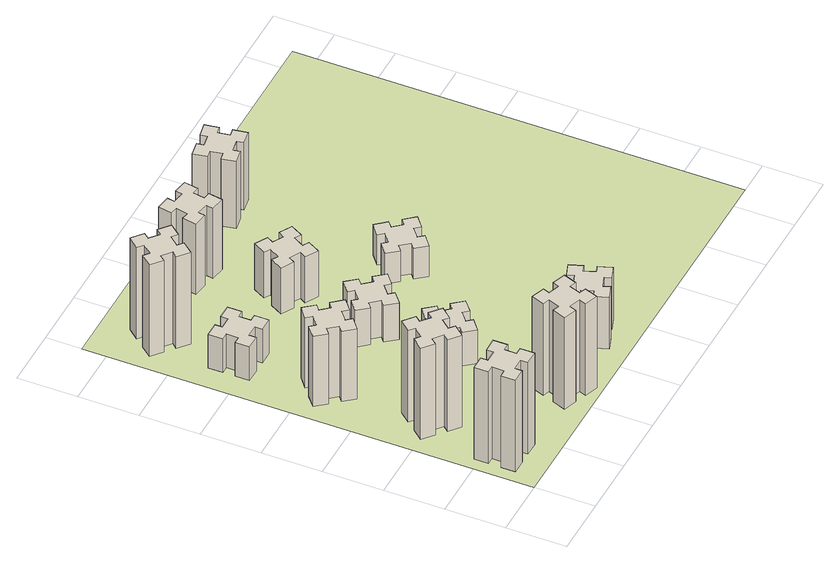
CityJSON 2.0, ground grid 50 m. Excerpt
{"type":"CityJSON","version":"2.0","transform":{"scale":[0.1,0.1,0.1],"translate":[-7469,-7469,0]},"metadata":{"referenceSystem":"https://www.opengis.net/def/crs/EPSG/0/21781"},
"CityObjects":{
"building1":{"type":"Building","attributes":{"class":"1000","function":"1000","usage":"1000","yearOfConstruction":2016,"roofType":"1000","measuredHeight":90,"storeysAboveGround":30,"storeysBelowGround":0},"geometry":[{"type":"Solid","lod":"1","boundaries":[[[[0,1,2,3,4,5,6,7,8,9,10,11,12,13,14,15,16,17,18,19]],[[17,16,20,21]],[[16,15,22,20]],[[15,14,23,22]],[[14,13,24,23]],[[13,12,25,24]],[[12,11,26,25]],[[11,10,27,26]],[[10,9,28,27]],[[9,8,29,28]],[[8,7,30,29]],[[7,6,31,30]],[[6,5,32,31]],[[5,4,33,32]],[[4,3,34,33]],[[3,2,35,34]],[[2,1,36,35]],[[1,0,37,36]],[[0,19,38,37]],[[19,18,39,38]],[[18,17,21,39]],[[24,25,26,27,28,29,30,31,32,33,34,35,36,37,38,39,21,20,22,23]]]]}]},
"building2":{"type":"Building","attributes":{"class":"1000","function":"1000","usage":"1000","yearOfConstruction":2016,"roofType":"1000","measuredHeight":90,"storeysAboveGround":30,"storeysBelowGround":0},"geometry":[{"type":"Solid","lod":"1","boundaries":[[[[40,41,42,43,44,45,46,47,48,49,50,51,52,53,54,55,56,57,58,59]],[[57,56,60,61]],[[56,55,62,60]],[[55,54,63,62]],[[54,53,64,63]],[[53,52,65,64]],[[52,51,66,65]],[[51,50,67,66]],[[50,49,68,67]],[[49,48,69,68]],[[48,47,70,69]],[[47,46,71,70]],[[46,45,72,71]],[[45,44,73,72]],[[44,43,74,73]],[[43,42,75,74]],[[42,41,76,75]],[[41,40,77,76]],[[40,59,78,77]],[[59,58,79,78]],[[58,57,61,79]],[[64,65,66,67,68,69,70,71,72,73,74,75,76,77,78,79,61,60,62,63]]]]}]},
"building3":{"type":"Building","attributes":{"class":"1000","function":"1000","usage":"1000","yearOfConstruction":2016,"roofType":"1000","measuredHeight":69,"storeysAboveGround":30,"storeysBelowGround":0},"geometry":[{"type":"Solid","lod":"1","boundaries":[[[[80,81,82,83,84,85,86,87,88,89,90,91,92,93,94,95,96,97,98,99]],[[97,96,100,101]],[[96,95,102,100]],[[95,94,103,102]],[[94,93,104,103]],[[93,92,105,104]],[[92,91,106,105]],[[91,90,107,106]],[[90,89,108,107]],[[89,88,109,108]],[[88,87,110,109]],[[87,86,111,110]],[[86,85,112,111]],[[85,84,113,112]],[[84,83,114,113]],[[83,82,115,114]],[[82,81,116,115]],[[81,80,117,116]],[[80,99,118,117]],[[99,98,119,118]],[[98,97,101,119]],[[104,105,106,107,108,109,110,111,112,113,114,115,116,117,118,119,101,100,102,103]]]]}]},
"building4":{"type":"Building","attributes":{"class":"1000","function":"1000","usage":"1000","yearOfConstruction":2016,"roofType":"1000","measuredHeight":33,"storeysAboveGround":30,"storeysBelowGround":0},"geometry":[{"type":"Solid","lod":"1","boundaries":[[[[120,121,122,123,124,125,126,127,128,129,130,131,132,133,134,135,136,137,138,139]],[[137,136,140,141]],[[136,135,142,140]],[[135,134,143,142]],[[134,133,144,143]],[[133,132,145,144]],[[132,131,146,145]],[[131,130,147,146]],[[130,129,148,147]],[[129,128,149,148]],[[128,127,150,149]],[[127,126,151,150]],[[126,125,152,151]],[[125,124,153,152]],[[124,123,154,153]],[[123,122,155,154]],[[122,121,156,155]],[[121,120,157,156]],[[120,139,158,157]],[[139,138,159,158]],[[138,137,141,159]],[[144,145,146,147,148,149,150,151,152,153,154,155,156,157,158,159,141,140,142,143]]]]}]},
"building5":{"type":"Building","attributes":{"class":"1000","function":"1000","usage":"1000","yearOfConstruction":2016,"roofType":"1000","measuredHeight":90,"storeysAboveGround":30,"storeysBelowGround":0},"geometry":[{"type":"Solid","lod":"1","boundaries":[[[[160,161,162,163,164,165,166,167,168,169,170,171,172,173,174,175,176,177,178,179]],[[177,176,180,181]],[[176,175,182,180]],[[175,174,183,182]],[[174,173,184,183]],[[173,172,185,184]],[[172,171,186,185]],[[171,170,187,186]],[[170,169,188,187]],[[169,168,189,188]],[[168,167,190,189]],[[167,166,191,190]],[[166,165,192,191]],[[165,164,193,192]],[[164,163,194,193]],[[163,162,195,194]],[[162,161,196,195]],[[161,160,197,196]],[[160,179,198,197]],[[179,178,199,198]],[[178,177,181,199]],[[184,185,186,187,188,189,190,191,192,193,194,195,196,197,198,199,181,180,182,183]]]]}]},
"building6":{"type":"Building","attributes":{"class":"1000","function":"1000","usage":"1000","yearOfConstruction":2016,"roofType":"1000","measuredHeight":90,"storeysAboveGround":30,"storeysBelowGround":0},"geometry":[{"type":"Solid","lod":"1","boundaries":[[[[200,201,202,203,204,205,206,207,208,209,210,211,212,213,214,215,216,217,218,219]],[[217,216,220,221]],[[216,215,222,220]],[[215,214,223,222]],[[214,213,224,223]],[[213,212,225,224]],[[212,211,226,225]],[[211,210,227,226]],[[210,209,228,227]],[[209,208,229,228]],[[208,207,230,229]],[[207,206,231,230]],[[206,205,232,231]],[[205,204,233,232]],[[204,203,234,233]],[[203,202,235,234]],[[202,201,236,235]],[[201,200,237,236]],[[200,219,238,237]],[[219,218,239,238]],[[218,217,221,239]],[[224,225,226,227,228,229,230,231,232,233,234,235,236,237,238,239,221,220,222,223]]]]}]},
"building7":{"type":"Building","attributes":{"class":"1000","function":"1000","usage":"1000","yearOfConstruction":2016,"roofType":"1000","measuredHeight":33,"storeysAboveGround":30,"storeysBelowGround":0},"geometry":[{"type":"Solid","lod":"1","boundaries":[[[[240,241,242,243,244,245,246,247,248,249,250,251,252,253,254,255,256,257,258,259]],[[257,256,260,261]],[[256,255,262,260]],[[255,254,263,262]],[[254,253,264,263]],[[253,252,265,264]],[[252,251,266,265]],[[251,250,267,266]],[[250,249,268,267]],[[249,248,269,268]],[[248,247,270,269]],[[247,246,271,270]],[[246,245,272,271]],[[245,244,273,272]],[[244,243,274,273]],[[243,242,275,274]],[[242,241,276,275]],[[241,240,277,276]],[[240,259,278,277]],[[259,258,279,278]],[[258,257,261,279]],[[264,265,266,267,268,269,270,271,272,273,274,275,276,277,278,279,261,260,262,263]]]]}]},
"building8":{"type":"Building","attributes":{"class":"1000","function":"1000","usage":"1000","yearOfConstruction":2016,"roofType":"1000","measuredHeight":36,"storeysAboveGround":30,"storeysBelowGround":0},"geometry":[{"type":"Solid","lod":"1","boundaries":[[[[280,281,282,283,284,285,286,287,288,289,290,291,292,293,294,295,296,297,298,299]],[[297,296,300,301]],[[296,295,302,300]],[[295,294,303,302]],[[294,293,304,303]],[[293,292,305,304]],[[292,291,306,305]],[[291,290,307,306]],[[290,289,308,307]],[[289,288,309,308]],[[288,287,310,309]],[[287,286,311,310]],[[286,285,312,311]],[[285,284,313,312]],[[284,283,314,313]],[[283,282,315,314]],[[282,281,316,315]],[[281,280,317,316]],[[280,299,318,317]],[[299,298,319,318]],[[298,297,301,319]],[[304,305,306,307,308,309,310,311,312,313,314,315,316,317,318,319,301,300,302,303]]]]}]},
"building9":{"type":"Building","attributes":{"class":"1000","function":"1000","usage":"1000","yearOfConstruction":2016,"roofType":"1000","measuredHeight":51,"storeysAboveGround":30,"storeysBelowGround":0},"geometry":[{"type":"Solid","lod":"1","boundaries":[[[[320,321,322,323,324,325,326,327,328,329,330,331,332,333,334,335,336,337,338,339]],[[337,336,340,341]],[[336,335,342,340]],[[335,334,343,342]],[[334,333,344,343]],[[333,332,345,344]],[[332,331,346,345]],[[331,330,347,346]],[[330,329,348,347]],[[329,328,349,348]],[[328,327,350,349]],[[327,326,351,350]],[[326,325,352,351]],[[325,324,353,352]],[[324,323,354,353]],[[323,322,355,354]],[[322,321,356,355]],[[321,320,357,356]],[[320,339,358,357]],[[339,338,359,358]],[[338,337,341,359]],[[344,345,346,347,348,349,350,351,352,353,354,355,356,357,358,359,341,340,342,343]]]]}]},
"building10":{"type":"Building","attributes":{"class":"1000","function":"1000","usage":"1000","yearOfConstruction":2016,"roofType":"1000","measuredHeight":45,"storeysAboveGround":30,"storeysBelowGround":0},"geometry":[{"type":"Solid","lod":"1","boundaries":[[[[360,361,362,363,364,365,366,367,368,369,370,371,372,373,374,375,376,377,378,379]],[[377,376,380,381]],[[376,375,382,380]],[[375,374,383,382]],[[374,373,384,383]],[[373,372,385,384]],[[372,371,386,385]],[[371,370,387,386]],[[370,369,388,387]],[[369,368,389,388]],[[368,367,390,389]],[[367,366,391,390]],[[366,365,392,391]],[[365,364,393,392]],[[364,363,394,393]],[[363,362,395,394]],[[362,361,396,395]],[[361,360,397,396]],[[360,379,398,397]],[[379,378,399,398]],[[378,377,381,399]],[[384,385,386,387,388,389,390,391,392,393,394,395,396,397,398,399,381,380,382,383]]]]}]},
"building11":{"type":"Building","attributes":{"class":"1000","function":"1000","usage":"1000","yearOfConstruction":2016,"roofType":"1000","measuredHeight":69,"storeysAboveGround":30,"storeysBelowGround":0},"geometry":[{"type":"Solid","lod":"1","boundaries":[[[[400,401,402,403,404,405,406,407,408,409,410,411,412,413,414,415,416,417,418,419]],[[417,416,420,421]],[[416,415,422,420]],[[415,414,423,422]],[[414,413,424,423]],[[413,412,425,424]],[[412,411,426,425]],[[411,410,427,426]],[[410,409,428,427]],[[409,408,429,428]],[[408,407,430,429]],[[407,406,431,430]],[[406,405,432,431]],[[405,404,433,432]],[[404,403,434,433]],[[403,402,435,434]],[[402,401,436,435]],[[401,400,437,436]],[[400,419,438,437]],[[419,418,439,438]],[[418,417,421,439]],[[424,425,426,427,428,429,430,431,432,433,434,435,436,437,438,439,421,420,422,423]]]]}]},
"building12":{"type":"Building","attributes":{"class":"1000","function":"1000","usage":"1000","yearOfConstruction":2016,"roofType":"1000","measuredHeight":30,"storeysAboveGround":30,"storeysBelowGround":0},"geometry":[{"type":"Solid","lod":"1","boundaries":[[[[440,441,442,443,444,445,446,447,448,449,450,451,452,453,454,455,456,457,458,459]],[[457,456,460,461]],[[456,455,462,460]],[[455,454,463,462]],[[454,453,464,463]],[[453,452,465,464]],[[452,451,466,465]],[[451,450,467,466]],[[450,449,468,467]],[[449,448,469,468]],[[448,447,470,469]],[[447,446,471,470]],[[446,445,472,471]],[[445,444,473,472]],[[444,443,474,473]],[[443,442,475,474]],[[442,441,476,475]],[[441,440,477,476]],[[440,459,478,477]],[[459,458,479,478]],[[458,457,461,479]],[[464,465,466,467,468,469,470,471,472,473,474,475,476,477,478,479,461,460,462,463]]]]}]},
"building13":{"type":"Building","attributes":{"class":"1000","function":"1000","usage":"1000","yearOfConstruction":2016,"roofType":"1000","measuredHeight":66,"storeysAboveGround":30,"storeysBelowGround":0},"geometry":[{"type":"Solid","lod":"1","boundaries":[[[[480,481,482,483,484,485,486,487,488,489,490,491,492,493,494,495,496,497,498,499]],[[497,496,500,501]],[[496,495,502,500]],[[495,494,503,502]],[[494,493,504,503]],[[493,492,505,504]],[[492,491,506,505]],[[491,490,507,506]],[[490,489,508,507]],[[489,488,509,508]],[[488,487,510,509]],[[487,486,511,510]],[[486,485,512,511]],[[485,484,513,512]],[[484,483,514,513]],[[483,482,515,514]],[[482,481,516,515]],[[481,480,517,516]],[[480,499,518,517]],[[499,498,519,518]],[[498,497,501,519]],[[504,505,506,507,508,509,510,511,512,513,514,515,516,517,518,519,501,500,502,503]]]]}]},
"landuse1":{"type":"LandUse","attributes":{"name":"plot1","function":"1010"},"geometry":[{"type":"MultiSurface","lod":"1","boundaries":[[[520,521,522,523]]]}]}
},
"vertices":[
[165,425,0],[165,325,0],[105,325,0],[105,205,0],[225,205,0],[225,265,0],[325,265,0],[325,205,0],[445,205,0],[445,325,0],[385,325,0],[385,425,0],[445,425,0],[445,545,0],[325,545,0],[325,485,0],[225,485,0],[225,545,0],[105,545,0],[105,425,0],[225,485,900],[225,545,900],[325,485,900],[325,545,900],[445,545,900],[445,425,900],[385,425,900],[385,325,900],[445,325,900],[445,205,900],[325,205,900],[325,265,900],[225,265,900],[225,205,900],[105,205,900],[105,325,900],[165,325,900],[165,425,900],[105,425,900],[105,545,900],
[484,1067,0],[408,1132,0],[446,1178,0],[354,1255,0],[277,1163,0],[323,1124,0],[259,1048,0],[213,1086,0],[136,994,0],[228,917,0],[266,963,0],[343,899,0],[304,853,0],[396,776,0],[473,868,0],[427,906,0],[492,983,0],[538,944,0],[615,1036,0],[523,1113,0],[492,983,900],[538,944,900],[427,906,900],[473,868,900],[396,776,900],[304,853,900],[343,899,900],[266,963,900],[228,917,900],[136,994,900],[213,1086,900],[259,1048,900],[323,1124,900],[277,1163,900],[354,1255,900],[446,1178,900],[408,1132,900],[484,1067,900],[523,1113,900],[615,1036,900],
[492,1888,0],[427,1964,0],[473,2003,0],[396,2095,0],[304,2018,0],[343,1972,0],[266,1907,0],[228,1953,0],[136,1876,0],[213,1784,0],[259,1823,0],[323,1746,0],[277,1708,0],[354,1616,0],[446,1693,0],[408,1739,0],[484,1803,0],[523,1757,0],[615,1834,0],[538,1926,0],[484,1803,690],[523,1757,690],[408,1739,690],[446,1693,690],[354,1616,690],[277,1708,690],[323,1746,690],[259,1823,690],[213,1784,690],[136,1876,690],[228,1953,690],[266,1907,690],[343,1972,690],[304,2018,690],[396,2095,690],[473,2003,690],[427,1964,690],[492,1888,690],[538,1926,690],[615,1834,690],
[485,2545,0],[485,2645,0],[545,2645,0],[545,2765,0],[425,2765,0],[425,2705,0],[325,2705,0],[325,2765,0],[205,2765,0],[205,2645,0],[265,2645,0],[265,2545,0],[205,2545,0],[205,2425,0],[325,2425,0],[325,2485,0],[425,2485,0],[425,2425,0],[545,2425,0],[545,2545,0],[425,2485,330],[425,2425,330],[325,2485,330],[325,2425,330],[205,2425,330],[205,2545,330],[265,2545,330],[265,2645,330],[205,2645,330],[205,2765,330],[325,2765,330],[325,2705,330],[425,2705,330],[425,2765,330],[545,2765,330],[545,2645,330],[485,2645,330],[485,2545,330],[545,2545,330],[545,2425,330],
[1029,360,0],[995,266,0],[939,287,0],[897,174,0],[1010,133,0],[1031,189,0],[1125,155,0],[1104,99,0],[1217,57,0],[1258,170,0],[1202,191,0],[1236,285,0],[1292,264,0],[1333,377,0],[1220,418,0],[1200,362,0],[1106,396,0],[1127,452,0],[1014,493,0],[973,380,0],[1106,396,900],[1127,452,900],[1200,362,900],[1220,418,900],[1333,377,900],[1292,264,900],[1236,285,900],[1202,191,900],[1258,170,900],[1217,57,900],[1104,99,900],[1125,155,900],[1031,189,900],[1010,133,900],[897,174,900],[939,287,900],[995,266,900],[1029,360,900],[973,380,900],[1014,493,900],
[484,3287,0],[408,3352,0],[446,3398,0],[354,3475,0],[277,3383,0],[323,3344,0],[259,3268,0],[213,3306,0],[136,3214,0],[228,3137,0],[266,3183,0],[343,3119,0],[304,3073,0],[396,2996,0],[473,3088,0],[427,3126,0],[492,3203,0],[538,3164,0],[615,3256,0],[523,3333,0],[492,3203,900],[538,3164,900],[427,3126,900],[473,3088,900],[396,2996,900],[304,3073,900],[343,3119,900],[266,3183,900],[228,3137,900],[136,3214,900],[213,3306,900],[259,3268,900],[323,3344,900],[277,3383,900],[354,3475,900],[446,3398,900],[408,3352,900],[484,3287,900],[523,3333,900],[615,3256,900],
[1083,1332,0],[1006,1267,0],[968,1313,0],[876,1236,0],[953,1144,0],[999,1183,0],[1063,1106,0],[1017,1068,0],[1094,976,0],[1186,1053,0],[1148,1099,0],[1224,1163,0],[1263,1117,0],[1355,1194,0],[1278,1286,0],[1232,1248,0],[1167,1324,0],[1213,1363,0],[1136,1455,0],[1044,1378,0],[1167,1324,330],[1213,1363,330],[1232,1248,330],[1278,1286,330],[1355,1194,330],[1263,1117,330],[1224,1163,330],[1148,1099,330],[1186,1053,330],[1094,976,330],[1017,1068,330],[1063,1106,330],[999,1183,330],[953,1144,330],[876,1236,330],[968,1313,330],[1006,1267,330],[1083,1332,330],[1044,1378,330],[1136,1455,330],
[1083,1972,0],[1006,1907,0],[968,1953,0],[876,1876,0],[953,1784,0],[999,1823,0],[1063,1746,0],[1017,1708,0],[1094,1616,0],[1186,1693,0],[1148,1739,0],[1224,1803,0],[1263,1757,0],[1355,1834,0],[1278,1926,0],[1232,1888,0],[1167,1964,0],[1213,2003,0],[1136,2095,0],[1044,2018,0],[1167,1964,360],[1213,2003,360],[1232,1888,360],[1278,1926,360],[1355,1834,360],[1263,1757,360],[1224,1803,360],[1148,1739,360],[1186,1693,360],[1094,1616,360],[1017,1708,360],[1063,1746,360],[999,1823,360],[953,1784,360],[876,1876,360],[968,1953,360],[1006,1907,360],[1083,1972,360],[1044,2018,360],[1136,2095,360],
[1765,496,0],[1671,462,0],[1650,518,0],[1537,477,0],[1579,364,0],[1635,385,0],[1669,291,0],[1613,270,0],[1654,157,0],[1767,199,0],[1746,255,0],[1840,289,0],[1860,233,0],[1973,274,0],[1932,387,0],[1876,366,0],[1842,460,0],[1898,480,0],[1857,593,0],[1744,552,0],[1842,460,510],[1898,480,510],[1876,366,510],[1932,387,510],[1973,274,510],[1860,233,510],[1840,289,510],[1746,255,510],[1767,199,510],[1654,157,510],[1613,270,510],[1669,291,510],[1635,385,510],[1579,364,510],[1537,477,510],[1650,518,510],[1671,462,510],[1765,496,510],[1744,552,510],[1857,593,510],
[1117,2525,0],[1204,2475,0],[1174,2423,0],[1278,2363,0],[1338,2467,0],[1286,2497,0],[1336,2584,0],[1388,2554,0],[1448,2658,0],[1344,2718,0],[1314,2666,0],[1227,2716,0],[1257,2768,0],[1153,2828,0],[1093,2724,0],[1145,2694,0],[1095,2607,0],[1043,2637,0],[983,2533,0],[1087,2473,0],[1095,2607,450],[1043,2637,450],[1145,2694,450],[1093,2724,450],[1153,2828,450],[1257,2768,450],[1227,2716,450],[1314,2666,450],[1344,2718,450],[1448,2658,450],[1388,2554,450],[1336,2584,450],[1286,2497,450],[1338,2467,450],[1278,2363,450],[1174,2423,450],[1204,2475,450],[1117,2525,450],[1087,2473,450],[983,2533,450],
[1016,3404,0],[998,3305,0],[939,3316,0],[918,3197,0],[1037,3177,0],[1047,3236,0],[1145,3218,0],[1135,3159,0],[1253,3138,0],[1274,3257,0],[1215,3267,0],[1232,3365,0],[1291,3355,0],[1312,3473,0],[1194,3494,0],[1184,3435,0],[1085,3452,0],[1096,3511,0],[977,3532,0],[957,3414,0],[1085,3452,690],[1096,3511,690],[1184,3435,690],[1194,3494,690],[1312,3473,690],[1291,3355,690],[1232,3365,690],[1215,3267,690],[1274,3257,690],[1253,3138,690],[1135,3159,690],[1145,3218,690],[1047,3236,690],[1037,3177,690],[918,3197,690],[939,3316,690],[998,3305,690],[1016,3404,690],[957,3414,690],[977,3532,690],
[1972,1988,0],[1907,2064,0],[1953,2103,0],[1876,2195,0],[1784,2118,0],[1823,2072,0],[1746,2007,0],[1708,2053,0],[1616,1976,0],[1693,1884,0],[1739,1923,0],[1803,1846,0],[1757,1808,0],[1834,1716,0],[1926,1793,0],[1888,1839,0],[1964,1903,0],[2003,1857,0],[2095,1934,0],[2018,2026,0],[1964,1903,300],[2003,1857,300],[1888,1839,300],[1926,1793,300],[1834,1716,300],[1757,1808,300],[1803,1846,300],[1739,1923,300],[1693,1884,300],[1616,1976,300],[1708,2053,300],[1746,2007,300],[1823,2072,300],[1784,2118,300],[1876,2195,300],[1953,2103,300],[1907,2064,300],[1972,1988,300],[2018,2026,300],[2095,1934,300],
[1738,3465,0],[1756,3367,0],[1697,3357,0],[1717,3238,0],[1836,3259,0],[1825,3318,0],[1924,3336,0],[1934,3277,0],[2052,3297,0],[2031,3416,0],[1972,3405,0],[1955,3504,0],[2014,3514,0],[1993,3632,0],[1875,3611,0],[1885,3552,0],[1787,3535,0],[1777,3594,0],[1658,3573,0],[1679,3455,0],[1787,3535,660],[1777,3594,660],[1885,3552,660],[1875,3611,660],[1993,3632,660],[2014,3514,660],[1955,3504,660],[1972,3405,660],[2031,3416,660],[2052,3297,660],[1934,3277,660],[1924,3336,660],[1825,3318,660],[1836,3259,660],[1717,3238,660],[1697,3357,660],[1756,3367,660],[1738,3465,660],[1679,3455,660],[1658,3573,660],
[5,3705,0],[3705,3705,0],[3705,5,0],[5,5,0]
]}
